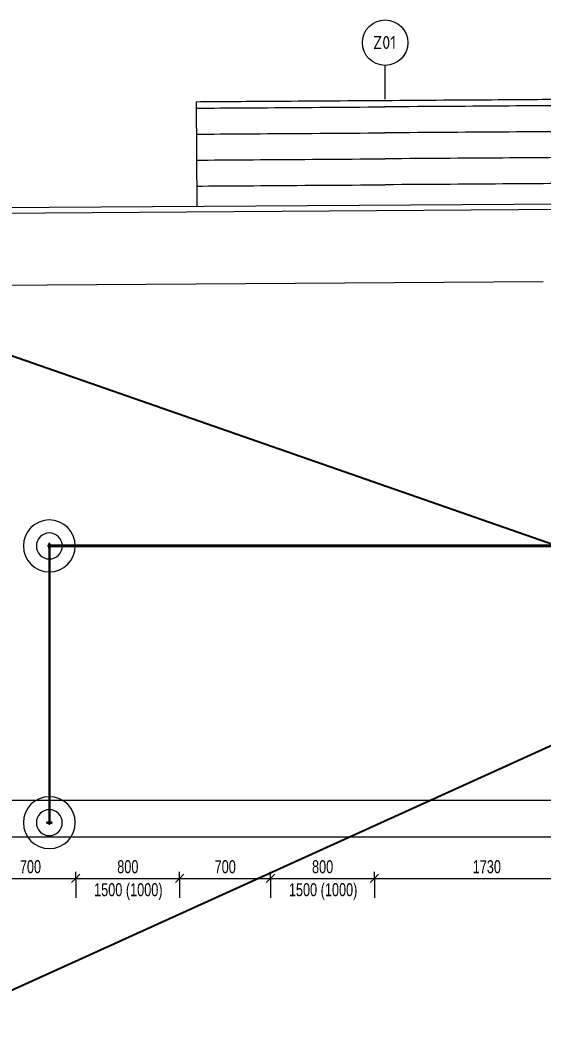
# Model space of a CAD drawing. Header units: millimetres. Extents: x -2854 to 232784, y -45352 to 20466.
# Drawn here: x 34956 to 38985, y -16346 to -8665 of the extents above; entities that cross this region are included whole.
import ezdxf

# ---------------------------------------------------------------- set-up
doc = ezdxf.new("R2010")
doc.units = ezdxf.units.MM
for name, color, linetype, lineweight in [('A-ANNO-DIMS', 211, 'Continuous', 9), ('A-ANNO-DIMS-50', 211, 'Continuous', 9), ('A-FLOR-HRAL', 11, 'Continuous', 13), ('A-ROOF', 132, 'Continuous', 13), ('A-ROOF-OTLN', 132, 'Continuous', 13), ('M-EQPM', 50, 'Continuous', 13), ('M-EQPM-IDEN', 50, 'Continuous', 9)]:
    doc.layers.add(name, color=color, linetype=linetype, lineweight=lineweight)
doc.styles.add('Arial_1', font='arial.ttf', dxfattribs={"width": 0.7, "height": 100})
doc.styles.add('ISOCPEUR', font='isocpeur.ttf', dxfattribs={"width": 0.9, "height": 100})
doc.dimstyles.new('Vnitřní_-_průhledné', dxfattribs={"dimscale": 304.8, "dimtxt": 102.02594, "dimasz": 0.213255, "dimexe": 0.164042, "dimexo": 0.0625, "dimgap": 0.032808, "dimtad": 1, "dimdec": 0, "dimrnd": 5, "dimzin": 0, "dimdsep": 46, "dimtxsty": 'Arial_1', "dimblk1": 'OBLIQUE', "dimblk2": 'OBLIQUE', "dimsah": 1, "dimcen": 0.09, "dimdle": 0.164042, "dimazin": 0, "dimtfac": 1, "dimtdec": 4, "dimtix": 1, "dimtmove": 0, "dimatfit": 3, "dimfxl": 0.492126, "dimfxlon": 1, "dimtvp": 1, "dimtolj": 1, "dimtzin": 0, "dimarcsym": 2})

# ---------------------------------------------------------------- blocks, each defined once
blk = doc.blocks.new('Zábradlí - Záchytný systém kotva-V43-2NP_NÁVRH A')
at = {"layer": 'A-FLOR-HRAL', "flags": 128}
for points in [[(-17, -4), (-17.1, -4), (-17.3, -4), (-17.5, -4), (-17.6, -3.9), (-17.8, -3.9), (-17.9, -3.9), (-18.1, -3.8), (-18.2, -3.8), (-18.4, -3.7), (-18.5, -3.7), (-18.7, -3.6), (-18.8, -3.5), (-19, -3.5), (-19.1, -3.4), (-19.2, -3.3), (-19.4, -3.2), (-19.5, -3.1), (-19.6, -3), (-19.7, -2.9), (-19.8, -2.8), (-20, -2.7), (-20.1, -2.5), (-20.2, -2.4), (-20.3, -2.3), (-20.3, -2.2), (-20.4, -2), (-20.5, -1.9), (-20.6, -1.7), (-20.6, -1.6), (-20.7, -1.4), (-20.8, -1.3), (-20.8, -1.1), (-20.9, -1), (-20.9, -0.8), (-20.9, -0.7), (-20.9, -0.5), (-21, -0.4), (-21, -0.2), (-21, 0), (-21, 0.1), (-21, 0.3), (-21, 0.4), (-20.9, 0.6), (-20.9, 0.8), (-20.9, 0.9), (-20.8, 1.1), (-20.8, 1.2), (-20.7, 1.4), (-20.7, 1.5), (-20.6, 1.7), (-20.5, 1.8), (-20.5, 2), (-20.4, 2.1), (-20.3, 2.2), (-20.2, 2.4), (-20.1, 2.5), (-20, 2.6), (-19.9, 2.7), (-19.8, 2.8), (-19.7, 3), (-19.6, 3.1), (-19.4, 3.2), (-19.3, 3.3), (-19.2, 3.3), (-19, 3.4), (-18.9, 3.5), (-18.8, 3.6), (-18.6, 3.7), (-18.5, 3.7), (-18.3, 3.8), (-18.2, 3.8), (-18, 3.9), (-17.9, 3.9), (-17.7, 3.9), (-17.5, 4), (-17.4, 4), (-17.2, 4), (-17.1, 4), (-17, 4)], [(-17, 4), (-17, 4), (-16.9, 4), (-16.9, 4), (-16.8, 4), (-16.6, 4), (-16.5, 4), (-16.3, 4), (-16.1, 4), (-15.9, 4), (-15.6, 4), (-15.4, 4), (-15.1, 4), (-14.7, 4), (-14.4, 4), (-14, 4)], [(16.8, 4), (16.8, 4), (16.8, 4), (16.7, 4), (16.6, 4), (16.5, 4), (16.4, 4), (16.2, 4), (16, 4), (15.8, 4), (15.5, 4), (15.2, 4), (14.9, 4), (14.6, 4), (14.3, 4), (13.9, 4), (13.5, 4), (13.1, 4), (12.6, 4), (12.2, 4), (11.7, 4), (11.2, 4), (10.7, 4), (10.2, 4), (9.6, 4), (9.1, 4), (8.5, 4), (7.9, 4), (7.3, 4), (6.7, 4), (6.1, 4), (5.4, 4), (4.8, 4), (4.1, 4), (3.5, 4), (2.8, 4), (2.1, 4), (1.5, 4), (0.8, 4), (0.1, 4), (-0.6, 4), (-1.2, 4), (-1.9, 4), (-2.6, 4), (-3.2, 4), (-3.9, 4), (-4.6, 4), (-5.2, 4), (-5.9, 4), (-6.5, 4), (-7.1, 4), (-7.7, 4), (-8.3, 4), (-8.9, 4), (-9.5, 4), (-10, 4), (-10.6, 4), (-11.1, 4), (-11.6, 4), (-12.1, 4), (-12.5, 4), (-13, 4), (-13.4, 4), (-13.8, 4), (-14.2, 4), (-14.6, 4), (-14.9, 4), (-15.2, 4), (-15.5, 4), (-15.8, 4), (-16, 4), (-16.2, 4), (-16.4, 4), (-16.6, 4), (-16.7, 4), (-16.8, 4), (-16.9, 4), (-16.9, 4), (-17, 4), (-17, 4)], [(13.7, 4), (14.1, 4), (14.4, 4), (14.8, 4), (15.1, 4), (15.4, 4), (15.6, 4), (15.9, 4), (16.1, 4), (16.3, 4), (16.4, 4), (16.6, 4), (16.7, 4), (16.8, 4), (16.8, 4), (16.8, 4), (16.8, 4)], [(16.8, 4), (17, 4), (17.2, 4), (17.3, 4), (17.5, 4), (17.6, 3.9), (17.8, 3.9), (17.9, 3.9), (18.1, 3.8), (18.2, 3.8), (18.4, 3.7), (18.5, 3.6), (18.7, 3.6), (18.8, 3.5), (19, 3.4), (19.1, 3.3), (19.2, 3.2), (19.4, 3.1), (19.5, 3), (19.6, 2.9), (19.7, 2.8), (19.8, 2.7), (19.9, 2.6), (20, 2.4), (20.1, 2.3), (20.2, 2.2), (20.3, 2), (20.4, 1.9), (20.4, 1.7), (20.5, 1.6), (20.6, 1.5), (20.6, 1.3), (20.7, 1.2), (20.7, 1), (20.8, 0.8), (20.8, 0.7), (20.8, 0.5), (20.8, 0.4), (20.8, 0.2), (20.8, 0), (20.8, -0.1), (20.8, -0.3), (20.8, -0.4), (20.8, -0.6), (20.8, -0.7), (20.7, -0.9), (20.7, -1.1), (20.7, -1.2), (20.6, -1.4), (20.5, -1.5), (20.5, -1.7), (20.4, -1.8), (20.3, -1.9), (20.3, -2.1), (20.2, -2.2), (20.1, -2.3), (20, -2.5), (19.9, -2.6), (19.8, -2.7), (19.7, -2.8), (19.5, -2.9), (19.4, -3), (19.3, -3.1), (19.2, -3.2), (19, -3.3), (18.9, -3.4), (18.8, -3.5), (18.6, -3.6), (18.5, -3.6), (18.3, -3.7), (18.2, -3.8), (18, -3.8), (17.9, -3.9), (17.7, -3.9), (17.6, -3.9), (17.4, -4), (17.2, -4), (17.1, -4), (16.9, -4), (16.8, -4)], [(-13.8, -4), (-14.2, -4), (-14.6, -4), (-14.9, -4), (-15.2, -4), (-15.5, -4), (-15.8, -4), (-16, -4), (-16.2, -4), (-16.4, -4), (-16.6, -4), (-16.7, -4), (-16.8, -4), (-16.9, -4), (-16.9, -4), (-17, -4), (-17, -4)], [(-17, -4), (-17, -4), (-16.9, -4), (-16.9, -4), (-16.8, -4), (-16.6, -4), (-16.5, -4), (-16.3, -4), (-16.1, -4), (-15.9, -4), (-15.6, -4), (-15.4, -4), (-15.1, -4), (-14.7, -4), (-14.4, -4), (-14, -4), (-13.6, -4), (-13.2, -4), (-12.8, -4), (-12.3, -4), (-11.8, -4), (-11.4, -4), (-10.8, -4), (-10.3, -4), (-9.8, -4), (-9.2, -4), (-8.6, -4), (-8, -4), (-7.4, -4), (-6.8, -4), (-6.2, -4), (-5.6, -4), (-4.9, -4), (-4.3, -4), (-3.6, -4), (-2.9, -4), (-2.3, -4), (-1.6, -4), (-0.9, -4), (-0.3, -4), (0.4, -4), (1.1, -4), (1.8, -4), (2.4, -4), (3.1, -4), (3.8, -4), (4.4, -4), (5.1, -4), (5.7, -4), (6.3, -4), (7, -4), (7.6, -4), (8.2, -4), (8.8, -4), (9.3, -4), (9.9, -4), (10.4, -4), (10.9, -4), (11.4, -4), (11.9, -4), (12.4, -4), (12.8, -4), (13.3, -4), (13.7, -4), (14.1, -4), (14.4, -4), (14.8, -4), (15.1, -4), (15.4, -4), (15.6, -4), (15.9, -4), (16.1, -4), (16.3, -4), (16.4, -4), (16.6, -4), (16.7, -4), (16.8, -4), (16.8, -4), (16.8, -4), (16.8, -4)], [(16.8, -4), (16.8, -4), (16.8, -4), (16.7, -4), (16.6, -4), (16.5, -4), (16.4, -4), (16.2, -4), (16, -4), (15.8, -4), (15.5, -4), (15.2, -4), (14.9, -4), (14.6, -4), (14.3, -4), (13.9, -4)]]:
    blk.add_lwpolyline(points, dxfattribs=at)
at = {"layer": 'A-FLOR-HRAL'}
for radius in [200, 100]:
    blk.add_circle((0, 0), radius, dxfattribs=at)
for start, end in [(120, 156.17827), (23.82173, 60), (203.73948, 240), (300, 336.26052)]:
    blk.add_arc((0, 0), 10, start, end, dxfattribs=at)
blk = doc.blocks.new('Zábradlí - Záchytný systém kotva-V46-2NP_NÁVRH A')
at = {"layer": 'A-FLOR-HRAL', "flags": 128}
for points in [[(-17, -4), (-17.1, -4), (-17.3, -4), (-17.5, -4), (-17.6, -3.9), (-17.8, -3.9), (-17.9, -3.9), (-18.1, -3.8), (-18.2, -3.8), (-18.4, -3.7), (-18.5, -3.7), (-18.7, -3.6), (-18.8, -3.5), (-19, -3.5), (-19.1, -3.4), (-19.2, -3.3), (-19.4, -3.2), (-19.5, -3.1), (-19.6, -3), (-19.7, -2.9), (-19.8, -2.8), (-20, -2.7), (-20.1, -2.5), (-20.2, -2.4), (-20.3, -2.3), (-20.3, -2.2), (-20.4, -2), (-20.5, -1.9), (-20.6, -1.7), (-20.6, -1.6), (-20.7, -1.4), (-20.8, -1.3), (-20.8, -1.1), (-20.9, -1), (-20.9, -0.8), (-20.9, -0.7), (-20.9, -0.5), (-21, -0.4), (-21, -0.2), (-21, 0), (-21, 0.1), (-21, 0.3), (-21, 0.4), (-20.9, 0.6), (-20.9, 0.8), (-20.9, 0.9), (-20.8, 1.1), (-20.8, 1.2), (-20.7, 1.4), (-20.7, 1.5), (-20.6, 1.7), (-20.5, 1.8), (-20.5, 2), (-20.4, 2.1), (-20.3, 2.2), (-20.2, 2.4), (-20.1, 2.5), (-20, 2.6), (-19.9, 2.7), (-19.8, 2.8), (-19.7, 3), (-19.6, 3.1), (-19.4, 3.2), (-19.3, 3.3), (-19.2, 3.3), (-19, 3.4), (-18.9, 3.5), (-18.8, 3.6), (-18.6, 3.7), (-18.5, 3.7), (-18.3, 3.8), (-18.2, 3.8), (-18, 3.9), (-17.9, 3.9), (-17.7, 3.9), (-17.5, 4), (-17.4, 4), (-17.2, 4), (-17.1, 4), (-17, 4)], [(-17, 4), (-17, 4), (-16.9, 4), (-16.9, 4), (-16.8, 4), (-16.6, 4), (-16.5, 4), (-16.3, 4), (-16.1, 4), (-15.9, 4), (-15.6, 4), (-15.4, 4), (-15.1, 4), (-14.7, 4), (-14.4, 4), (-14, 4)], [(16.8, 4), (16.8, 4), (16.8, 4), (16.7, 4), (16.6, 4), (16.5, 4), (16.4, 4), (16.2, 4), (16, 4), (15.8, 4), (15.5, 4), (15.2, 4), (14.9, 4), (14.6, 4), (14.3, 4), (13.9, 4), (13.5, 4), (13.1, 4), (12.6, 4), (12.2, 4), (11.7, 4), (11.2, 4), (10.7, 4), (10.2, 4), (9.6, 4), (9.1, 4), (8.5, 4), (7.9, 4), (7.3, 4), (6.7, 4), (6.1, 4), (5.4, 4), (4.8, 4), (4.1, 4), (3.5, 4), (2.8, 4), (2.1, 4), (1.5, 4), (0.8, 4), (0.1, 4), (-0.6, 4), (-1.2, 4), (-1.9, 4), (-2.6, 4), (-3.2, 4), (-3.9, 4), (-4.6, 4), (-5.2, 4), (-5.9, 4), (-6.5, 4), (-7.1, 4), (-7.7, 4), (-8.3, 4), (-8.9, 4), (-9.5, 4), (-10, 4), (-10.6, 4), (-11.1, 4), (-11.6, 4), (-12.1, 4), (-12.5, 4), (-13, 4), (-13.4, 4), (-13.8, 4), (-14.2, 4), (-14.6, 4), (-14.9, 4), (-15.2, 4), (-15.5, 4), (-15.8, 4), (-16, 4), (-16.2, 4), (-16.4, 4), (-16.6, 4), (-16.7, 4), (-16.8, 4), (-16.9, 4), (-16.9, 4), (-17, 4), (-17, 4)], [(13.7, 4), (14.1, 4), (14.4, 4), (14.8, 4), (15.1, 4), (15.4, 4), (15.6, 4), (15.9, 4), (16.1, 4), (16.3, 4), (16.4, 4), (16.6, 4), (16.7, 4), (16.8, 4), (16.8, 4), (16.8, 4), (16.8, 4)], [(16.8, 4), (17, 4), (17.2, 4), (17.3, 4), (17.5, 4), (17.6, 3.9), (17.8, 3.9), (17.9, 3.9), (18.1, 3.8), (18.2, 3.8), (18.4, 3.7), (18.5, 3.6), (18.7, 3.6), (18.8, 3.5), (19, 3.4), (19.1, 3.3), (19.2, 3.2), (19.4, 3.1), (19.5, 3), (19.6, 2.9), (19.7, 2.8), (19.8, 2.7), (19.9, 2.6), (20, 2.4), (20.1, 2.3), (20.2, 2.2), (20.3, 2), (20.4, 1.9), (20.4, 1.7), (20.5, 1.6), (20.6, 1.5), (20.6, 1.3), (20.7, 1.2), (20.7, 1), (20.8, 0.8), (20.8, 0.7), (20.8, 0.5), (20.8, 0.4), (20.8, 0.2), (20.8, 0), (20.8, -0.1), (20.8, -0.3), (20.8, -0.4), (20.8, -0.6), (20.8, -0.7), (20.7, -0.9), (20.7, -1.1), (20.7, -1.2), (20.6, -1.4), (20.5, -1.5), (20.5, -1.7), (20.4, -1.8), (20.3, -1.9), (20.3, -2.1), (20.2, -2.2), (20.1, -2.3), (20, -2.5), (19.9, -2.6), (19.8, -2.7), (19.7, -2.8), (19.5, -2.9), (19.4, -3), (19.3, -3.1), (19.2, -3.2), (19, -3.3), (18.9, -3.4), (18.8, -3.5), (18.6, -3.6), (18.5, -3.6), (18.3, -3.7), (18.2, -3.8), (18, -3.8), (17.9, -3.9), (17.7, -3.9), (17.6, -3.9), (17.4, -4), (17.2, -4), (17.1, -4), (16.9, -4), (16.8, -4)], [(-13.8, -4), (-14.2, -4), (-14.6, -4), (-14.9, -4), (-15.2, -4), (-15.5, -4), (-15.8, -4), (-16, -4), (-16.2, -4), (-16.4, -4), (-16.6, -4), (-16.7, -4), (-16.8, -4), (-16.9, -4), (-16.9, -4), (-17, -4), (-17, -4)], [(-17, -4), (-17, -4), (-16.9, -4), (-16.9, -4), (-16.8, -4), (-16.6, -4), (-16.5, -4), (-16.3, -4), (-16.1, -4), (-15.9, -4), (-15.6, -4), (-15.4, -4), (-15.1, -4), (-14.7, -4), (-14.4, -4), (-14, -4), (-13.6, -4), (-13.2, -4), (-12.8, -4), (-12.3, -4), (-11.8, -4), (-11.4, -4), (-10.8, -4), (-10.3, -4), (-9.8, -4), (-9.2, -4), (-8.6, -4), (-8, -4), (-7.4, -4), (-6.8, -4), (-6.2, -4), (-5.6, -4), (-4.9, -4), (-4.3, -4), (-3.6, -4), (-2.9, -4), (-2.3, -4), (-1.6, -4), (-0.9, -4), (-0.3, -4), (0.4, -4), (1.1, -4), (1.8, -4), (2.4, -4), (3.1, -4), (3.8, -4), (4.4, -4), (5.1, -4), (5.7, -4), (6.3, -4), (7, -4), (7.6, -4), (8.2, -4), (8.8, -4), (9.3, -4), (9.9, -4), (10.4, -4), (10.9, -4), (11.4, -4), (11.9, -4), (12.4, -4), (12.8, -4), (13.3, -4), (13.7, -4), (14.1, -4), (14.4, -4), (14.8, -4), (15.1, -4), (15.4, -4), (15.6, -4), (15.9, -4), (16.1, -4), (16.3, -4), (16.4, -4), (16.6, -4), (16.7, -4), (16.8, -4), (16.8, -4), (16.8, -4), (16.8, -4)], [(16.8, -4), (16.8, -4), (16.8, -4), (16.7, -4), (16.6, -4), (16.5, -4), (16.4, -4), (16.2, -4), (16, -4), (15.8, -4), (15.5, -4), (15.2, -4), (14.9, -4), (14.6, -4), (14.3, -4), (13.9, -4)]]:
    blk.add_lwpolyline(points, dxfattribs=at)
at = {"layer": 'A-FLOR-HRAL'}
for radius in [200, 100]:
    blk.add_circle((0, 0), radius, dxfattribs=at)
for start, end in [(120, 150), (23.82173, 60), (210, 336.26052)]:
    blk.add_arc((0, 0), 10, start, end, dxfattribs=at)
blk = doc.blocks.new('Zábradlí - Zábradlí-1236487-2NP_NÁVRH A')
at = {"extrusion": (0, 0, -1), "zscale": -1, "rotation": 90}
blk.add_blockref('Zábradlí - Záchytný systém kotva-V46-2NP_NÁVRH A', (-35182.1, -12717.1), dxfattribs=at)
at = {"extrusion": (0, 0, -1), "zscale": -1}
blk.add_blockref('Zábradlí - Záchytný systém kotva-V43-2NP_NÁVRH A', (-35182.1, -14848.3), dxfattribs=at)
blk = doc.blocks.new('Typ horního madla - Horní madlo_Vnitřní_-1236489-2NP_NÁVRH A')
at = {"layer": 'A-FLOR-HRAL'}
for p, q in [((35177.1, -12712.1), (35177.1, -14844.3)), ((35178.1, -12712.1), (35177.1, -12712.1)), ((40783.1, -12712.1), (35186.1, -12712.1)), ((35187.1, -14844.3), (35187.1, -12722.1)), ((35187.1, -12722.1), (40783.1, -12722.1)), ((35177.1, -14852.3), (35177.1, -14860.8)), ((35177.1, -14860.8), (35187.1, -14860.8)), ((35187.1, -14860.8), (35187.1, -14852.3))]:
    blk.add_line(p, q, dxfattribs=at)
for points, knots in [([(35177.8, -12712.8), (35177.7, -12712.7), (35177.5, -12712.5), (35177.2, -12712.2), (35177.1, -12712.1), (35177.1, -12712.1)], [-0.1666667, -0.1666667, -0.1666667, -0.1666667, -0.125, -0.0833333, 0, 0, 0, 0]), ([(35187.1, -12722.1), (35187.1, -12722.1), (35187, -12722), (35186.7, -12721.7), (35186.5, -12721.5), (35186.4, -12721.4)], [-1, -1, -1, -1, -0.9166667, -0.875, -0.8333333, -0.8333333, -0.8333333, -0.8333333])]:
    blk.add_open_spline(points, degree=3, knots=knots, dxfattribs=at)
blk = doc.blocks.new('Typ horního madla - Horní madlo_Vnitřní_-V47-2NP_NÁVRH A')
at = {"layer": 'A-FLOR-HRAL'}
for p, q in [((35177.1, -12712.1), (35177.1, -14844.3)), ((35178.1, -12712.1), (35177.1, -12712.1)), ((40783.1, -12712.1), (35186.1, -12712.1)), ((35187.1, -12722.1), (35187.1, -14844.3)), ((40783.1, -12722.1), (35187.1, -12722.1)), ((35177.1, -14852.3), (35177.1, -14860.8)), ((35187.1, -14852.3), (35187.1, -14860.8))]:
    blk.add_line(p, q, dxfattribs=at)
blk = doc.blocks.new('FP_79-2NP_NÁVRH A')
at = {"layer": 'M-EQPM', "color": 11}
for p, q in [((64.3, -200), (0, -200)), ((128.1, -200), (64.3, -200)), ((191.4, -200), (128.1, -200)), ((254.3, -200), (191.4, -200)), ((316.6, -200), (254.3, -200)), ((378.4, -200), (316.6, -200)), ((439.5, -200), (378.4, -200)), ((500.1, -200), (439.5, -200)), ((560, -200), (500.1, -200)), ((619.2, -200), (560, -200)), ((677.8, -200), (619.2, -200)), ((735.6, -200), (677.8, -200)), ((792.6, -200), (735.6, -200)), ((848.9, -200), (792.6, -200)), ((904.3, -200), (848.9, -200)), ((958.9, -200), (904.3, -200)), ((1012.6, -200), (958.9, -200)), ((1065.4, -200), (1012.6, -200)), ((1117.3, -200), (1065.4, -200)), ((1168.3, -200), (1117.3, -200)), ((1218.2, -200), (1168.3, -200)), ((1267.2, -200), (1218.2, -200)), ((1315.1, -200), (1267.2, -200)), ((1361.9, -200), (1315.1, -200)), ((1407.6, -200), (1361.9, -200)), ((1452.2, -200), (1407.6, -200)), ((64.3, -400), (0, -400)), ((128.1, -400), (64.3, -400)), ((191.4, -400), (128.1, -400)), ((254.3, -400), (191.4, -400)), ((316.6, -400), (254.3, -400)), ((378.4, -400), (316.6, -400)), ((439.5, -400), (378.4, -400)), ((500.1, -400), (439.5, -400)), ((560, -400), (500.1, -400)), ((619.2, -400), (560, -400)), ((677.8, -400), (619.2, -400)), ((735.6, -400), (677.8, -400)), ((792.6, -400), (735.6, -400)), ((848.9, -400), (792.6, -400)), ((904.3, -400), (848.9, -400)), ((958.9, -400), (904.3, -400)), ((1012.6, -400), (958.9, -400)), ((1065.4, -400), (1012.6, -400)), ((1117.3, -400), (1065.4, -400)), ((1168.3, -400), (1117.3, -400)), ((1218.2, -400), (1168.3, -400)), ((1267.2, -400), (1218.2, -400)), ((1315.1, -400), (1267.2, -400)), ((1361.9, -400), (1315.1, -400)), ((1407.6, -400), (1361.9, -400)), ((1452.2, -400), (1407.6, -400)), ((64.3, -600), (0, -600)), ((128.1, -600), (64.3, -600)), ((191.4, -600), (128.1, -600)), ((254.3, -600), (191.4, -600)), ((316.6, -600), (254.3, -600)), ((378.4, -600), (316.6, -600)), ((439.5, -600), (378.4, -600)), ((500.1, -600), (439.5, -600)), ((560, -600), (500.1, -600)), ((619.2, -600), (560, -600)), ((677.8, -600), (619.2, -600)), ((735.6, -600), (677.8, -600)), ((792.6, -600), (735.6, -600)), ((848.9, -600), (792.6, -600)), ((904.3, -600), (848.9, -600)), ((958.9, -600), (904.3, -600)), ((1012.6, -600), (958.9, -600)), ((1065.4, -600), (1012.6, -600)), ((1117.3, -600), (1065.4, -600)), ((1168.3, -600), (1117.3, -600)), ((1218.2, -600), (1168.3, -600)), ((1267.2, -600), (1218.2, -600)), ((1315.1, -600), (1267.2, -600)), ((1361.9, -600), (1315.1, -600)), ((1407.6, -600), (1361.9, -600)), ((1452.2, -600), (1407.6, -600)), ((64.3, -800), (0, -800)), ((128.1, -800), (64.3, -800)), ((191.4, -800), (128.1, -800)), ((254.3, -800), (191.4, -800)), ((316.6, -800), (254.3, -800)), ((378.4, -800), (316.6, -800)), ((439.5, -800), (378.4, -800)), ((500.1, -800), (439.5, -800)), ((560, -800), (500.1, -800)), ((619.2, -800), (560, -800)), ((677.8, -800), (619.2, -800)), ((735.6, -800), (677.8, -800)), ((792.6, -800), (735.6, -800)), ((848.9, -800), (792.6, -800)), ((904.3, -800), (848.9, -800)), ((958.9, -800), (904.3, -800)), ((1012.6, -800), (958.9, -800)), ((1065.4, -800), (1012.6, -800)), ((1117.3, -800), (1065.4, -800)), ((1168.3, -800), (1117.3, -800)), ((1218.2, -800), (1168.3, -800)), ((1267.2, -800), (1218.2, -800)), ((1315.1, -800), (1267.2, -800)), ((1361.9, -800), (1315.1, -800)), ((1407.6, -800), (1361.9, -800)), ((1452.2, -800), (1407.6, -800))]:
    blk.add_line(p, q, dxfattribs=at)
blk = doc.blocks.new('FP_80-2NP_NÁVRH A')
at = {"layer": 'M-EQPM', "color": 11}
for p, q in [((-1452.2, -200), (-1407.6, -200)), ((-1407.6, -200), (-1361.9, -200)), ((-1361.9, -200), (-1315.1, -200)), ((-1315.1, -200), (-1267.2, -200)), ((-1267.2, -200), (-1218.2, -200)), ((-1218.2, -200), (-1168.3, -200)), ((-1168.3, -200), (-1117.3, -200)), ((-1117.3, -200), (-1065.4, -200)), ((-1065.4, -200), (-1012.6, -200)), ((-1012.6, -200), (-958.9, -200)), ((-958.9, -200), (-904.3, -200)), ((-904.3, -200), (-848.9, -200)), ((-848.9, -200), (-792.6, -200)), ((-792.6, -200), (-735.6, -200)), ((-735.6, -200), (-677.8, -200)), ((-677.8, -200), (-619.2, -200)), ((-619.2, -200), (-560, -200)), ((-560, -200), (-500.1, -200)), ((-500.1, -200), (-439.5, -200)), ((-439.5, -200), (-378.4, -200)), ((-378.4, -200), (-316.6, -200)), ((-316.6, -200), (-254.3, -200)), ((-254.3, -200), (-191.4, -200)), ((-191.4, -200), (-128.1, -200)), ((-128.1, -200), (-64.3, -200)), ((-64.3, -200), (0, -200)), ((-1452.2, -400), (-1407.6, -400)), ((-1407.6, -400), (-1361.9, -400)), ((-1361.9, -400), (-1315.1, -400)), ((-1315.1, -400), (-1267.2, -400)), ((-1267.2, -400), (-1218.2, -400)), ((-1218.2, -400), (-1168.3, -400)), ((-1168.3, -400), (-1117.3, -400)), ((-1117.3, -400), (-1065.4, -400)), ((-1065.4, -400), (-1012.6, -400)), ((-1012.6, -400), (-958.9, -400)), ((-958.9, -400), (-904.3, -400)), ((-904.3, -400), (-848.9, -400)), ((-848.9, -400), (-792.6, -400)), ((-792.6, -400), (-735.6, -400)), ((-735.6, -400), (-677.8, -400)), ((-677.8, -400), (-619.2, -400)), ((-619.2, -400), (-560, -400)), ((-560, -400), (-500.1, -400)), ((-500.1, -400), (-439.5, -400)), ((-439.5, -400), (-378.4, -400)), ((-378.4, -400), (-316.6, -400)), ((-316.6, -400), (-254.3, -400)), ((-254.3, -400), (-191.4, -400)), ((-191.4, -400), (-128.1, -400)), ((-128.1, -400), (-64.3, -400)), ((-64.3, -400), (0, -400)), ((-1452.2, -600), (-1407.6, -600)), ((-1407.6, -600), (-1361.9, -600)), ((-1361.9, -600), (-1315.1, -600)), ((-1315.1, -600), (-1267.2, -600)), ((-1267.2, -600), (-1218.2, -600)), ((-1218.2, -600), (-1168.3, -600)), ((-1168.3, -600), (-1117.3, -600)), ((-1117.3, -600), (-1065.4, -600)), ((-1065.4, -600), (-1012.6, -600)), ((-1012.6, -600), (-958.9, -600)), ((-958.9, -600), (-904.3, -600)), ((-904.3, -600), (-848.9, -600)), ((-848.9, -600), (-792.6, -600)), ((-792.6, -600), (-735.6, -600)), ((-735.6, -600), (-677.8, -600)), ((-677.8, -600), (-619.2, -600)), ((-619.2, -600), (-560, -600)), ((-560, -600), (-500.1, -600)), ((-500.1, -600), (-439.5, -600)), ((-439.5, -600), (-378.4, -600)), ((-378.4, -600), (-316.6, -600)), ((-316.6, -600), (-254.3, -600)), ((-254.3, -600), (-191.4, -600)), ((-191.4, -600), (-128.1, -600)), ((-128.1, -600), (-64.3, -600)), ((-64.3, -600), (0, -600)), ((-1452.2, -800), (-1407.6, -800)), ((-1407.6, -800), (-1361.9, -800)), ((-1361.9, -800), (-1315.1, -800)), ((-1315.1, -800), (-1267.2, -800)), ((-1267.2, -800), (-1218.2, -800)), ((-1218.2, -800), (-1168.3, -800)), ((-1168.3, -800), (-1117.3, -800)), ((-1117.3, -800), (-1065.4, -800)), ((-1065.4, -800), (-1012.6, -800)), ((-1012.6, -800), (-958.9, -800)), ((-958.9, -800), (-904.3, -800)), ((-904.3, -800), (-848.9, -800)), ((-848.9, -800), (-792.6, -800)), ((-792.6, -800), (-735.6, -800)), ((-735.6, -800), (-677.8, -800)), ((-677.8, -800), (-619.2, -800)), ((-619.2, -800), (-560, -800)), ((-560, -800), (-500.1, -800)), ((-500.1, -800), (-439.5, -800)), ((-439.5, -800), (-378.4, -800)), ((-378.4, -800), (-316.6, -800)), ((-316.6, -800), (-254.3, -800)), ((-254.3, -800), (-191.4, -800)), ((-191.4, -800), (-128.1, -800)), ((-128.1, -800), (-64.3, -800)), ((-64.3, -800), (0, -800))]:
    blk.add_line(p, q, dxfattribs=at)
blk = doc.blocks.new('DPS_stříška_vstup_hlavní - DPS_stříška_vstup_hlavní - Z01-1557379-2NP_NÁVRH A')
at = {"layer": 'M-EQPM', "color": 11}
for p, q in [((-1450.7, -850), (-1450.7, -41.9)), ((1450.7, -41.9), (1450.7, -850))]:
    blk.add_line(p, q, dxfattribs=at)
for points, knots in [([(0, -850), (-310.2, -850), (-842.5, -850), (-1281.4, -850), (-1450.7, -850)], [-1.617932, -1.617932, -1.617932, -1.617932, -0.719081, 0, 0, 0, 0]), ([(1450.7, -850), (1281.4, -850), (842.5, -850), (310.2, -850), (0, -850)], [0, 0, 0, 0, 0.719081, 1.617932, 1.617932, 1.617932, 1.617932])]:
    blk.add_open_spline(points, degree=3, knots=knots, dxfattribs=at)
for name in ['FP_80-2NP_NÁVRH A', 'FP_79-2NP_NÁVRH A']:
    blk.add_blockref(name, (0, 0), dxfattribs=at)
blk = doc.blocks.new('DIMBLOCK35-2NP_NÁVRH A')
at = {"layer": 'A-ANNO-DIMS-50', "lineweight": 18}
for p, q in [((34685.2, -15277.5), (34652.7, -15310)), ((34685.2, -15277.5), (34717.7, -15245)), ((35385.2, -15277.5), (35352.7, -15310)), ((35385.2, -15277.5), (35417.7, -15245))]:
    blk.add_line(p, q, dxfattribs=at)
at = {"layer": 'A-ANNO-DIMS-50'}
for p, q in [((34685.2, -15277.5), (34685.2, -15227.5)), ((34685.2, -15277.5), (35385.2, -15277.5)), ((34685.2, -15277.5), (34685.2, -15427.5)), ((35385.2, -15277.5), (35385.2, -15227.5)), ((35385.2, -15277.5), (35385.2, -15427.5))]:
    blk.add_line(p, q, dxfattribs=at)
at = {"layer": 'A-ANNO-DIMS-50', "color": 0, "insert": (34955.2, -15137.7), "char_height": 100, "width": 192.123, "attachment_point": 1, "line_spacing_factor": 0.941778, "style": 'Arial_1'}
blk.add_mtext('700', dxfattribs=at)
blk = doc.blocks.new('_Oblique')
at = {"color": 0, "linetype": 'ByBlock', "lineweight": -2}
blk.add_line((-0.5, -0.5), (0.5, 0.5), dxfattribs=at)
blk = doc.blocks.new('DIMBLOCK36-2NP_NÁVRH A')
at = {"layer": 'A-ANNO-DIMS-50', "lineweight": 18}
for p, q in [((35385.2, -15277.5), (35352.7, -15310)), ((35385.2, -15277.5), (35417.7, -15245)), ((36185.2, -15277.5), (36152.7, -15310)), ((36185.2, -15277.5), (36217.7, -15245))]:
    blk.add_line(p, q, dxfattribs=at)
at = {"layer": 'A-ANNO-DIMS-50'}
for p, q in [((35385.2, -15277.5), (35385.2, -15227.5)), ((35385.2, -15277.5), (36185.2, -15277.5)), ((35385.2, -15277.5), (35385.2, -15427.5)), ((36185.2, -15277.5), (36185.2, -15227.5)), ((36185.2, -15277.5), (36185.2, -15427.5))]:
    blk.add_line(p, q, dxfattribs=at)
at = {"layer": 'A-ANNO-DIMS-50', "color": 0, "char_height": 100, "attachment_point": 1, "line_spacing_factor": 0.941778, "style": 'Arial_1'}
for s, insert, width in [('800', (35705.2, -15137.7), 192.123), ('1500 (1000)', (35527, -15314.7), 619.69)]:
    blk.add_mtext(s, dxfattribs=dict(at, insert=insert, width=width))
blk = doc.blocks.new('DIMBLOCK37-2NP_NÁVRH A')
at = {"layer": 'A-ANNO-DIMS-50', "lineweight": 18}
for p, q in [((36185.2, -15277.5), (36152.7, -15310)), ((36185.2, -15277.5), (36217.7, -15245)), ((36885.2, -15277.5), (36852.7, -15310)), ((36885.2, -15277.5), (36917.7, -15245))]:
    blk.add_line(p, q, dxfattribs=at)
at = {"layer": 'A-ANNO-DIMS-50'}
for p, q in [((36185.2, -15277.5), (36185.2, -15227.5)), ((36185.2, -15277.5), (36885.2, -15277.5)), ((36185.2, -15277.5), (36185.2, -15427.5)), ((36885.2, -15277.5), (36885.2, -15227.5)), ((36885.2, -15277.5), (36885.2, -15427.5))]:
    blk.add_line(p, q, dxfattribs=at)
at = {"layer": 'A-ANNO-DIMS-50', "color": 0, "insert": (36455.2, -15137.7), "char_height": 100, "width": 192.123, "attachment_point": 1, "line_spacing_factor": 0.941778, "style": 'Arial_1'}
blk.add_mtext('700', dxfattribs=at)
blk = doc.blocks.new('DIMBLOCK38-2NP_NÁVRH A')
at = {"layer": 'A-ANNO-DIMS-50', "lineweight": 18}
for p, q in [((36885.2, -15277.5), (36852.7, -15310)), ((36885.2, -15277.5), (36917.7, -15245)), ((37685.2, -15277.5), (37652.7, -15310)), ((37685.2, -15277.5), (37717.7, -15245))]:
    blk.add_line(p, q, dxfattribs=at)
at = {"layer": 'A-ANNO-DIMS-50'}
for p, q in [((36885.2, -15277.5), (36885.2, -15227.5)), ((36885.2, -15277.5), (37685.2, -15277.5)), ((36885.2, -15277.5), (36885.2, -15427.5)), ((37685.2, -15277.5), (37685.2, -15227.5)), ((37685.2, -15277.5), (37685.2, -15427.5))]:
    blk.add_line(p, q, dxfattribs=at)
at = {"layer": 'A-ANNO-DIMS-50', "color": 0, "char_height": 100, "attachment_point": 1, "line_spacing_factor": 0.941778, "style": 'Arial_1'}
for s, insert, width in [('800', (37205.2, -15137.7), 192.123), ('1500 (1000)', (37027, -15314.7), 619.69)]:
    blk.add_mtext(s, dxfattribs=dict(at, insert=insert, width=width))
blk = doc.blocks.new('DIMBLOCK39-2NP_NÁVRH A')
at = {"layer": 'A-ANNO-DIMS-50', "lineweight": 18}
for p, q in [((37685.2, -15277.5), (37652.7, -15310)), ((37685.2, -15277.5), (37717.7, -15245)), ((39413.6, -15277.5), (39381.1, -15310)), ((39413.6, -15277.5), (39446.1, -15245))]:
    blk.add_line(p, q, dxfattribs=at)
at = {"layer": 'A-ANNO-DIMS-50'}
for p, q in [((37685.2, -15277.5), (37685.2, -15227.5)), ((37685.2, -15277.5), (39413.6, -15277.5)), ((37685.2, -15277.5), (37685.2, -15427.5)), ((39413.6, -15277.5), (39413.6, -15227.5)), ((39413.6, -15277.5), (39413.6, -15427.5))]:
    blk.add_line(p, q, dxfattribs=at)
at = {"layer": 'A-ANNO-DIMS-50', "color": 0, "insert": (38442.7, -15137.7), "char_height": 100, "width": 256.164, "attachment_point": 1, "line_spacing_factor": 0.941778, "style": 'Arial_1'}
blk.add_mtext('1730', dxfattribs=at)
blk = doc.blocks.new('DIMBLOCK93-2NP_NÁVRH A')
at = {"layer": 'A-ANNO-DIMS-50', "lineweight": 18}
for p, q in [((23668.3, -14956.8), (23635.8, -14989.3)), ((23668.3, -14956.8), (23700.8, -14924.3)), ((41721.6, -14956.8), (41689.1, -14989.3)), ((41721.6, -14956.8), (41754.1, -14924.3))]:
    blk.add_line(p, q, dxfattribs=at)
at = {"layer": 'A-ANNO-DIMS-50'}
for p, q in [((23668.3, -14956.8), (23668.3, -14906.8)), ((23668.3, -14956.8), (41771.6, -14956.8)), ((23668.3, -14956.8), (23668.3, -15106.8)), ((41721.6, -14956.8), (41721.6, -14906.8)), ((41721.6, -14956.8), (41721.6, -15106.8))]:
    blk.add_line(p, q, dxfattribs=at)
at = {"layer": 'A-ANNO-DIMS-50', "color": 0, "insert": (32561.5, -14816.9), "char_height": 100, "width": 320.204, "attachment_point": 1, "line_spacing_factor": 0.941778, "style": 'Arial_1'}
blk.add_mtext('18055', dxfattribs=at)
blk = doc.blocks.new('DIMBLOCK94-2NP_NÁVRH A')
at = {"layer": 'A-ANNO-DIMS-50'}
for p, q in [((16354.5, -14674.7), (16354.5, -14624.7)), ((41721.6, -14674.7), (41721.6, -14624.7)), ((16304.5, -14674.7), (41771.6, -14674.7)), ((16354.5, -14674.7), (16354.5, -14899.2)), ((41721.6, -14674.7), (41721.6, -14824.7))]:
    blk.add_line(p, q, dxfattribs=at)
at = {"layer": 'A-ANNO-DIMS-50', "lineweight": 18}
for p, q in [((16354.5, -14674.7), (16387, -14642.2)), ((41721.6, -14674.7), (41754.1, -14642.2)), ((16354.5, -14674.7), (16322, -14707.2)), ((41721.6, -14674.7), (41689.1, -14707.2))]:
    blk.add_line(p, q, dxfattribs=at)
at = {"layer": 'A-ANNO-DIMS-50', "color": 0, "insert": (28904.6, -14534.9), "char_height": 100, "width": 320.204, "attachment_point": 1, "line_spacing_factor": 0.941778, "style": 'Arial_1'}
blk.add_mtext('25365', dxfattribs=at)
blk = doc.blocks.new('Popiska mechanické zařízení - Popiska okna_Bublina-1428144-2NP_NÁVRH A')
at = {"layer": 'M-EQPM-IDEN'}
blk.add_circle((0, 0), 3.5, dxfattribs=at)

msp = doc.modelspace()

# ---------------------------------------------------------------- linework, layer by layer
at = {"layer": 'A-ROOF', "color": 11}
for p, q in [((48945.1, -10059.4), (32629.1, -10169.9)), ((33582.1, -10716.8), (38984.5, -10679.9))]:
    msp.add_line(p, q, dxfattribs=at)
at = {"layer": 'A-ROOF', "color": 71, "lineweight": 25}
for p, q in [((39073.6, -12712.1), (33582.1, -10797.4)), ((33582.1, -16731.3), (40979.4, -13376.6))]:
    msp.add_line(p, q, dxfattribs=at)
at = {"layer": 'A-ROOF-OTLN', "color": 11}
msp.add_line((48987.1, -10017.1), (32587.1, -10128.2), dxfattribs=at)
at = {"layer": 'M-EQPM-IDEN'}
msp.add_line((37768, -9275.3), (37768, -9015.5), dxfattribs=at)

# ---------------------------------------------------------------- block references
at = {"layer": 'A-FLOR-HRAL'}
for name in ['Zábradlí - Zábradlí-1236487-2NP_NÁVRH A', 'Typ horního madla - Horní madlo_Vnitřní_-1236489-2NP_NÁVRH A', 'Typ horního madla - Horní madlo_Vnitřní_-V47-2NP_NÁVRH A']:
    msp.add_blockref(name, (0, 0), dxfattribs=at)
at = {"layer": 'M-EQPM', "color": 11, "rotation": 180.3881567907212}
msp.add_blockref('DPS_stříška_vstup_hlavní - DPS_stříška_vstup_hlavní - Z01-1557379-2NP_NÁVRH A', (37770.9, -10135.1), dxfattribs=at)
at = {"layer": 'M-EQPM-IDEN', "xscale": 49.99999999999998, "yscale": 49.99999999999998, "zscale": 49.99999999999998}
msp.add_blockref('Popiska mechanické zařízení - Popiska okna_Bublina-1428144-2NP_NÁVRH A', (37768, -8840.5), dxfattribs=at)

# ---------------------------------------------------------------- texts
at = {"layer": 'M-EQPM-IDEN', "insert": (37675, -8788.9), "char_height": 100, "width": 223.671, "attachment_point": 1, "style": 'ISOCPEUR'}
msp.add_mtext('Z01', dxfattribs=at)

# ---------------------------------------------------------------- dimensions: what is measured, and where the dimension line sits
at = {"layer": 'A-ANNO-DIMS'}
for base, p1, p2, override, picture, middle in [((41721.6, -14674.7), (16354.5, -14899.2), (41721.6, -14824.7), {"dimpost": '<>', "dimfxl": 25367.242016}, 'DIMBLOCK94-2NP_NÁVRH A', (29038, -14613.6)), ((41721.6, -14956.8), (23668.3, -15106.8), (41721.6, -15106.8), {"dimpost": '<>', "dimfxl": 18053.29982}, 'DIMBLOCK93-2NP_NÁVRH A', (32694.9, -14895.7)), ((35385.2, -15277.5), (34685.2, -15427.5), (35385.2, -15427.5), {"dimpost": '<>', "dimfxl": 700}, 'DIMBLOCK35-2NP_NÁVRH A', (35035.2, -15216.5)), ((36885.2, -15277.5), (36185.2, -15427.5), (36885.2, -15427.5), {"dimpost": '<>', "dimfxl": 700}, 'DIMBLOCK37-2NP_NÁVRH A', (36535.2, -15216.5)), ((39413.6, -15277.5), (37685.2, -15427.5), (39413.6, -15427.5), {"dimpost": '<>', "dimfxl": 1728.381557}, 'DIMBLOCK39-2NP_NÁVRH A', (38549.4, -15216.4))]:
    dim = msp.add_linear_dim(base=base, p1=p1, p2=p2, dimstyle='Vnitřní_-_průhledné', override=override, dxfattribs=at)
    dim.commit()
    dim.dimension.update_dxf_attribs({"geometry": picture, "text_midpoint": middle})
for base, p1, p2, picture, middle in [((36185.2, -15277.5), (35385.2, -15427.5), (36185.2, -15427.5), 'DIMBLOCK36-2NP_NÁVRH A', (35785.2, -15277.5)), ((37685.2, -15277.5), (36885.2, -15427.5), (37685.2, -15427.5), 'DIMBLOCK38-2NP_NÁVRH A', (37285.2, -15277.5))]:
    dim = msp.add_linear_dim(base=base, p1=p1, p2=p2, text='<>\\X1500 (1000)', dimstyle='Vnitřní_-_průhledné', override={"dimpost": '<>', "dimfxl": 800}, dxfattribs=at)
    dim.commit()
    dim.dimension.update_dxf_attribs({"geometry": picture, "text_midpoint": middle})

doc.saveas('drawing.dxf')
